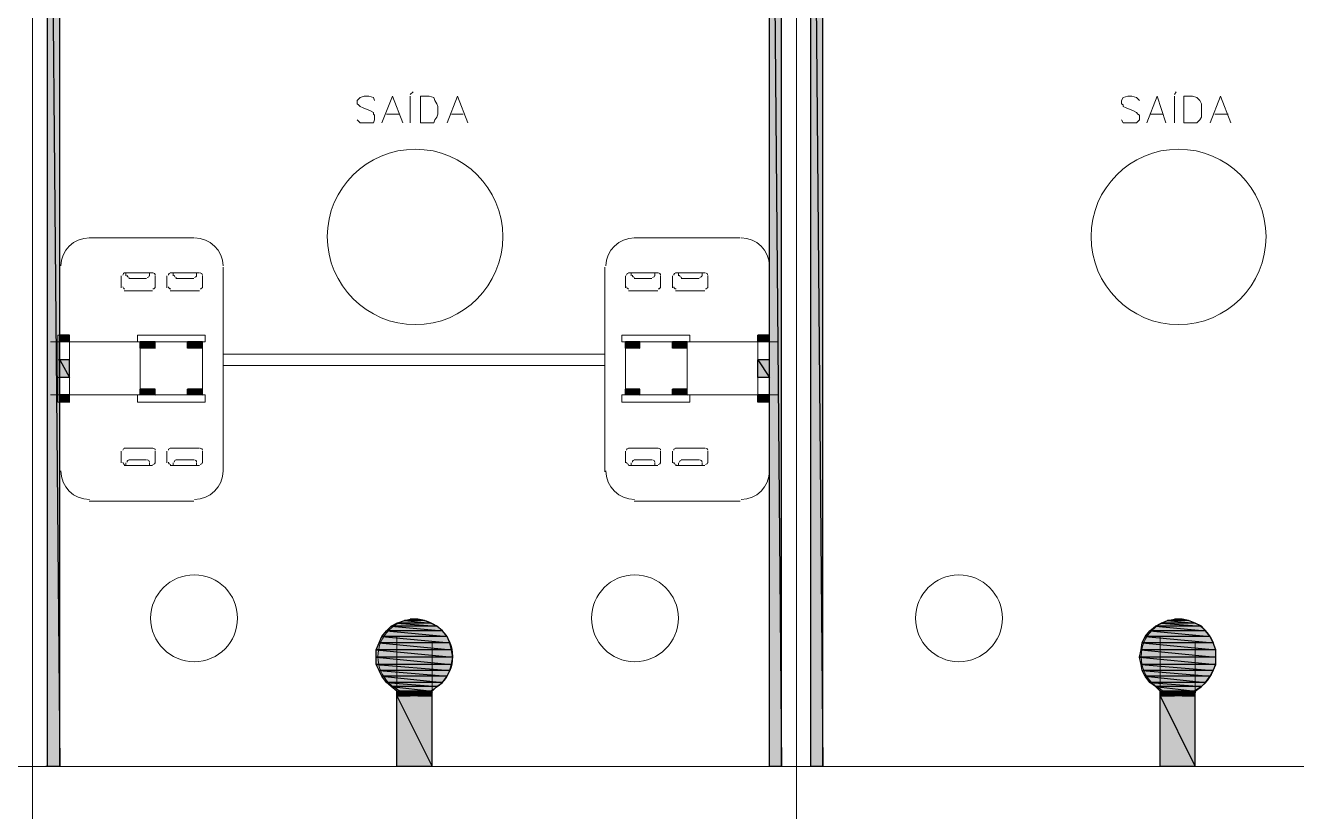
# Model space of a CAD drawing. Header units: millimetres. Extents: x 40 to 176, y -32 to 59.
# Drawn here: x 108.191 to 111.276, y 1.276 to 3.185 of the extents above; entities that cross this region are included whole.
import ezdxf

# ---------------------------------------------------------------- set-up
doc = ezdxf.new("R2010")
doc.units = ezdxf.units.MM
doc.layers.add('15 - Quadro de medição', color=6, linetype='Continuous')

msp = doc.modelspace()

# ---------------------------------------------------------------- hatches: boundary and pattern name
at = {"layer": '15 - Quadro de medição', "true_color": 0x000007}
h = msp.add_hatch(color=7, dxfattribs=at)
h.paths.add_polyline_path([(108.2739, 4.729), (108.2446, 4.729), (108.2739, 1.3852)])
h.paths.add_polyline_path([(108.2446, 4.729), (108.2739, 1.3852), (108.2446, 1.3852)])
h = msp.add_hatch(color=7, dxfattribs=at)
h.paths.add_polyline_path([(108.2739, 4.729), (108.2446, 4.729), (108.2739, 1.3852)])
h.paths.add_polyline_path([(108.2446, 4.729), (108.2739, 1.3852), (108.2446, 1.3852)])
h = msp.add_hatch(color=7, dxfattribs=at)
h.paths.add_polyline_path([(110.0254, 4.729), (109.9961, 4.729), (110.0254, 1.3852)])
h.paths.add_polyline_path([(109.9961, 4.729), (110.0254, 1.3852), (109.9961, 1.3852)])
h = msp.add_hatch(color=7, dxfattribs=at)
h.paths.add_polyline_path([(110.126, 4.729), (110.0967, 4.729), (110.126, 1.3852)])
h.paths.add_polyline_path([(110.0967, 4.729), (110.126, 1.3852), (110.0967, 1.3852)])
h = msp.add_hatch(color=7, dxfattribs=at)
h.paths.add_polyline_path([(108.2976, 2.4327), (108.2739, 2.4327), (108.2976, 2.416)])
h.paths.add_polyline_path([(108.2739, 2.4327), (108.2976, 2.416), (108.2739, 2.416)])
h = msp.add_hatch(color=7, dxfattribs=at)
h.paths.add_polyline_path([(108.5057, 2.416), (108.4694, 2.416), (108.5057, 2.4006)])
h.paths.add_polyline_path([(108.4694, 2.416), (108.5057, 2.4006), (108.4694, 2.4006)])
h = msp.add_hatch(color=7, dxfattribs=at)
h.paths.add_polyline_path([(108.6203, 2.416), (108.584, 2.416), (108.6203, 2.4006)])
h.paths.add_polyline_path([(108.584, 2.416), (108.6203, 2.4006), (108.584, 2.4006)])
h = msp.add_hatch(color=7, dxfattribs=at)
h.paths.add_polyline_path([(109.6818, 2.416), (109.6469, 2.416), (109.6818, 2.4006)])
h.paths.add_polyline_path([(109.6469, 2.416), (109.6818, 2.4006), (109.6469, 2.4006)])
h = msp.add_hatch(color=7, dxfattribs=at)
h.paths.add_polyline_path([(109.7964, 2.416), (109.7614, 2.416), (109.7964, 2.4006)])
h.paths.add_polyline_path([(109.7614, 2.416), (109.7964, 2.4006), (109.7614, 2.4006)])
h = msp.add_hatch(color=7, dxfattribs=at)
h.paths.add_polyline_path([(109.9961, 2.4327), (109.9682, 2.4327), (109.9961, 2.416)])
h.paths.add_polyline_path([(109.9682, 2.4327), (109.9961, 2.416), (109.9682, 2.416)])
h = msp.add_hatch(color=7, dxfattribs=at)
h.paths.add_polyline_path([(108.2976, 2.3727), (108.2739, 2.3727), (108.2976, 2.3294)])
h.paths.add_polyline_path([(108.2739, 2.3727), (108.2976, 2.3294), (108.2739, 2.3294)])
h = msp.add_hatch(color=7, dxfattribs=at)
h.paths.add_polyline_path([(109.9961, 2.3727), (109.9682, 2.3727), (109.9961, 2.3294)])
h.paths.add_polyline_path([(109.9682, 2.3727), (109.9961, 2.3294), (109.9682, 2.3294)])
h = msp.add_hatch(color=7, dxfattribs=at)
h.paths.add_polyline_path([(108.2976, 2.2875), (108.2739, 2.2875), (108.2976, 2.2693)])
h.paths.add_polyline_path([(108.2739, 2.2875), (108.2976, 2.2693), (108.2739, 2.2693)])
h = msp.add_hatch(color=7, dxfattribs=at)
h.paths.add_polyline_path([(108.5057, 2.3014), (108.4694, 2.3014), (108.5057, 2.2875)])
h.paths.add_polyline_path([(108.4694, 2.3014), (108.5057, 2.2875), (108.4694, 2.2875)])
h = msp.add_hatch(color=7, dxfattribs=at)
h.paths.add_polyline_path([(108.6203, 2.3014), (108.584, 2.3014), (108.6203, 2.2875)])
h.paths.add_polyline_path([(108.584, 2.3014), (108.6203, 2.2875), (108.584, 2.2875)])
h = msp.add_hatch(color=7, dxfattribs=at)
h.paths.add_polyline_path([(109.6818, 2.3014), (109.6469, 2.3014), (109.6818, 2.2875)])
h.paths.add_polyline_path([(109.6469, 2.3014), (109.6818, 2.2875), (109.6469, 2.2875)])
h = msp.add_hatch(color=7, dxfattribs=at)
h.paths.add_polyline_path([(109.7964, 2.3014), (109.7614, 2.3014), (109.7964, 2.2875)])
h.paths.add_polyline_path([(109.7614, 2.3014), (109.7964, 2.2875), (109.7614, 2.2875)])
h = msp.add_hatch(color=7, dxfattribs=at)
h.paths.add_polyline_path([(109.9961, 2.2875), (109.9682, 2.2875), (109.9961, 2.2693)])
h.paths.add_polyline_path([(109.9682, 2.2875), (109.9961, 2.2693), (109.9682, 2.2693)])
h = msp.add_hatch(color=7, dxfattribs=at)
h.paths.add_polyline_path([(109.1748, 1.733), (109.0924, 1.733), (109.1888, 1.726)])
h.paths.add_polyline_path([(109.0924, 1.733), (109.1888, 1.726), (109.0784, 1.726)])
h = msp.add_hatch(color=7, dxfattribs=at)
h.paths.add_polyline_path([(109.1594, 1.7399), (109.1105, 1.7399), (109.1748, 1.733)])
h.paths.add_polyline_path([(109.1105, 1.7399), (109.1748, 1.733), (109.0924, 1.733)])
h = msp.add_hatch(color=7, dxfattribs=at)
h.paths.add_polyline_path([(109.1427, 1.7427), (109.1245, 1.7427), (109.1594, 1.7399)])
h.paths.add_polyline_path([(109.1245, 1.7427), (109.1594, 1.7399), (109.1105, 1.7399)])
h = msp.add_hatch(color=7, dxfattribs=at)
h.paths.add_polyline_path([(111.0297, 1.733), (110.9473, 1.733), (111.0451, 1.726)])
h.paths.add_polyline_path([(110.9473, 1.733), (111.0451, 1.726), (110.9333, 1.726)])
h = msp.add_hatch(color=7, dxfattribs=at)
h.paths.add_polyline_path([(111.0129, 1.7399), (110.9626, 1.7399), (111.0297, 1.733)])
h.paths.add_polyline_path([(110.9626, 1.7399), (111.0297, 1.733), (110.9473, 1.733)])
h = msp.add_hatch(color=7, dxfattribs=at)
h.paths.add_polyline_path([(110.9976, 1.7427), (110.9794, 1.7427), (111.0129, 1.7399)])
h.paths.add_polyline_path([(110.9794, 1.7427), (111.0129, 1.7399), (110.9626, 1.7399)])
h = msp.add_hatch(color=7, dxfattribs=at)
h.paths.add_polyline_path([(109.2139, 1.7008), (109.0561, 1.7008), (109.2209, 1.6855)])
h.paths.add_polyline_path([(109.0561, 1.7008), (109.2209, 1.6855), (109.0491, 1.6855)])
h = msp.add_hatch(color=7, dxfattribs=at)
h.paths.add_polyline_path([(109.2027, 1.7148), (109.0672, 1.7148), (109.2139, 1.7008)])
h.paths.add_polyline_path([(109.0672, 1.7148), (109.2139, 1.7008), (109.0561, 1.7008)])
h = msp.add_hatch(color=7, dxfattribs=at)
h.paths.add_polyline_path([(109.1888, 1.726), (109.0784, 1.726), (109.2027, 1.7148)])
h.paths.add_polyline_path([(109.0784, 1.726), (109.2027, 1.7148), (109.0672, 1.7148)])
h = msp.add_hatch(color=7, dxfattribs=at)
h.paths.add_polyline_path([(111.066, 1.7008), (110.9082, 1.7008), (111.073, 1.6855)])
h.paths.add_polyline_path([(110.9082, 1.7008), (111.073, 1.6855), (110.9012, 1.6855)])
h = msp.add_hatch(color=7, dxfattribs=at)
h.paths.add_polyline_path([(111.0548, 1.7148), (110.9193, 1.7148), (111.066, 1.7008)])
h.paths.add_polyline_path([(110.9193, 1.7148), (111.066, 1.7008), (110.9082, 1.7008)])
h = msp.add_hatch(color=7, dxfattribs=at)
h.paths.add_polyline_path([(111.0451, 1.726), (110.9333, 1.726), (111.0548, 1.7148)])
h.paths.add_polyline_path([(110.9333, 1.726), (111.0548, 1.7148), (110.9193, 1.7148)])
h = msp.add_hatch(color=7, dxfattribs=at)
h.paths.add_polyline_path([(109.2209, 1.6855), (109.0491, 1.6855), (109.2251, 1.6687)])
h.paths.add_polyline_path([(109.0491, 1.6855), (109.2251, 1.6687), (109.0421, 1.6687)])
h = msp.add_hatch(color=7, dxfattribs=at)
h.paths.add_polyline_path([(109.2251, 1.6687), (109.0421, 1.6687), (109.2279, 1.6506)])
h.paths.add_polyline_path([(109.0421, 1.6687), (109.2279, 1.6506), (109.0421, 1.6506)])
h = msp.add_hatch(color=7, dxfattribs=at)
h.paths.add_polyline_path([(111.08, 1.6687), (110.8984, 1.6687), (111.08, 1.6506)])
h.paths.add_polyline_path([(110.8984, 1.6687), (111.08, 1.6506), (110.8942, 1.6506)])
h = msp.add_hatch(color=7, dxfattribs=at)
h.paths.add_polyline_path([(111.073, 1.6855), (110.9012, 1.6855), (111.08, 1.6687)])
h.paths.add_polyline_path([(110.9012, 1.6855), (111.08, 1.6687), (110.8984, 1.6687)])
h = msp.add_hatch(color=7, dxfattribs=at)
h.paths.add_polyline_path([(109.2279, 1.6506), (109.0421, 1.6506), (109.2251, 1.6324)])
h.paths.add_polyline_path([(109.0421, 1.6506), (109.2251, 1.6324), (109.0421, 1.6324)])
h = msp.add_hatch(color=7, dxfattribs=at)
h.paths.add_polyline_path([(111.08, 1.6506), (110.8942, 1.6506), (111.08, 1.6324)])
h.paths.add_polyline_path([(110.8942, 1.6506), (111.08, 1.6324), (110.8984, 1.6324)])
h = msp.add_hatch(color=7, dxfattribs=at)
h.paths.add_polyline_path([(109.2251, 1.6324), (109.0421, 1.6324), (109.2209, 1.6184)])
h.paths.add_polyline_path([(109.0421, 1.6324), (109.2209, 1.6184), (109.0491, 1.6184)])
h = msp.add_hatch(color=7, dxfattribs=at)
h.paths.add_polyline_path([(109.2209, 1.6184), (109.0491, 1.6184), (109.2139, 1.6045)])
h.paths.add_polyline_path([(109.0491, 1.6184), (109.2139, 1.6045), (109.0561, 1.6045)])
h = msp.add_hatch(color=7, dxfattribs=at)
h.paths.add_polyline_path([(109.2139, 1.6045), (109.0561, 1.6045), (109.2027, 1.5891)])
h.paths.add_polyline_path([(109.0561, 1.6045), (109.2027, 1.5891), (109.0672, 1.5891)])
h = msp.add_hatch(color=7, dxfattribs=at)
h.paths.add_polyline_path([(111.08, 1.6324), (110.8984, 1.6324), (111.073, 1.6184)])
h.paths.add_polyline_path([(110.8984, 1.6324), (111.073, 1.6184), (110.9012, 1.6184)])
h = msp.add_hatch(color=7, dxfattribs=at)
h.paths.add_polyline_path([(111.073, 1.6184), (110.9012, 1.6184), (111.066, 1.6045)])
h.paths.add_polyline_path([(110.9012, 1.6184), (111.066, 1.6045), (110.9082, 1.6045)])
h = msp.add_hatch(color=7, dxfattribs=at)
h.paths.add_polyline_path([(111.066, 1.6045), (110.9082, 1.6045), (111.0548, 1.5891)])
h.paths.add_polyline_path([(110.9082, 1.6045), (111.0548, 1.5891), (110.9193, 1.5891)])
h = msp.add_hatch(color=7, dxfattribs=at)
h.paths.add_polyline_path([(109.2027, 1.5891), (109.0672, 1.5891), (109.1888, 1.5793)])
h.paths.add_polyline_path([(109.0672, 1.5891), (109.1888, 1.5793), (109.0784, 1.5793)])
h = msp.add_hatch(color=7, dxfattribs=at)
h.paths.add_polyline_path([(109.1888, 1.5793), (109.0784, 1.5793), (109.1776, 1.5681)])
h.paths.add_polyline_path([(109.0784, 1.5793), (109.1776, 1.5681), (109.0924, 1.5681)])
h.paths.add_polyline_path([(109.1776, 1.5681), (109.0924, 1.5681)])
h.paths.add_polyline_path([(109.0924, 1.5681), (109.1776, 1.5681)])
h = msp.add_hatch(color=7, dxfattribs=at)
h.paths.add_polyline_path([(111.0548, 1.5891), (110.9193, 1.5891), (111.0451, 1.5793)])
h.paths.add_polyline_path([(110.9193, 1.5891), (111.0451, 1.5793), (110.9333, 1.5793)])
h = msp.add_hatch(color=7, dxfattribs=at)
h.paths.add_polyline_path([(111.0451, 1.5793), (110.9333, 1.5793), (111.0297, 1.5681)])
h.paths.add_polyline_path([(110.9333, 1.5793), (111.0297, 1.5681), (110.9445, 1.5681)])
h = msp.add_hatch(color=7, dxfattribs=at)
h.paths.add_polyline_path([(109.1776, 1.5681), (109.0924, 1.5681), (109.1678, 1.564)])
h.paths.add_polyline_path([(109.0924, 1.5681), (109.1678, 1.564), (109.1022, 1.564)])
h = msp.add_hatch(color=7, dxfattribs=at)
h.paths.add_polyline_path([(109.1022, 1.564), (109.0924, 1.5681)])
h.paths.add_polyline_path([(109.0924, 1.5681), (109.1022, 1.564), (109.0924, 1.564)])
h = msp.add_hatch(color=7, dxfattribs=at)
h.paths.add_polyline_path([(109.1022, 1.564), (109.0924, 1.564), (109.1105, 1.5612)])
h.paths.add_polyline_path([(109.0924, 1.564), (109.1105, 1.5612), (109.0924, 1.5612)])
h = msp.add_hatch(color=7, dxfattribs=at)
h.paths.add_polyline_path([(109.0924, 1.5612), (109.1105, 1.5612), (109.1091, 1.5612)])
h.paths.add_polyline_path([(109.1105, 1.5612), (109.1091, 1.5612), (109.0924, 1.5612)])
h = msp.add_hatch(color=7, dxfattribs=at)
h.paths.add_polyline_path([(109.0924, 1.5612), (109.1105, 1.5612), (109.1091, 1.5612)])
h.paths.add_polyline_path([(109.1105, 1.5612), (109.1091, 1.5612), (109.0924, 1.5612)])
h = msp.add_hatch(color=7, dxfattribs=at)
h.paths.add_polyline_path([(109.1203, 1.5612), (109.0924, 1.5612)])
h.paths.add_polyline_path([(109.1203, 1.5612), (109.0924, 1.5612), (109.1105, 1.5612)])
h = msp.add_hatch(color=7, dxfattribs=at)
h.paths.add_polyline_path([(109.1203, 1.5612), (109.0924, 1.5612), (109.1245, 1.557)])
h.paths.add_polyline_path([(109.0924, 1.5612), (109.1245, 1.557), (109.0924, 1.557)])
h = msp.add_hatch(color=7, dxfattribs=at)
h.paths.add_polyline_path([(109.1776, 1.557), (109.0924, 1.557), (109.1776, 1.3852)])
h.paths.add_polyline_path([(109.0924, 1.557), (109.1776, 1.3852), (109.0924, 1.3852)])
h = msp.add_hatch(color=7, dxfattribs=at)
h.paths.add_polyline_path([(109.1678, 1.564), (109.1022, 1.564), (109.1594, 1.5612)])
h.paths.add_polyline_path([(109.1022, 1.564), (109.1594, 1.5612), (109.1105, 1.5612)])
h = msp.add_hatch(color=7, dxfattribs=at)
h.paths.add_polyline_path([(109.1497, 1.5612), (109.1203, 1.5612), (109.1427, 1.557)])
h.paths.add_polyline_path([(109.1203, 1.5612), (109.1427, 1.557), (109.1245, 1.557)])
h = msp.add_hatch(color=7, dxfattribs=at)
h.paths.add_polyline_path([(109.1776, 1.5612), (109.1497, 1.5612), (109.1776, 1.557)])
h.paths.add_polyline_path([(109.1497, 1.5612), (109.1776, 1.557), (109.1427, 1.557)])
h = msp.add_hatch(color=7, dxfattribs=at)
h.paths.add_polyline_path([(109.1776, 1.564), (109.1678, 1.564), (109.1776, 1.5612)])
h.paths.add_polyline_path([(109.1678, 1.564), (109.1776, 1.5612), (109.1594, 1.5612)])
h = msp.add_hatch(color=7, dxfattribs=at)
h.paths.add_polyline_path([(109.1776, 1.5681), (109.1748, 1.5681), (109.1776, 1.564)])
h.paths.add_polyline_path([(109.1748, 1.5681), (109.1776, 1.564), (109.1678, 1.564)])
h = msp.add_hatch(color=7, dxfattribs=at)
h.paths.add_polyline_path([(110.9473, 1.5681), (110.9445, 1.5681), (110.9557, 1.564)])
h.paths.add_polyline_path([(110.9445, 1.5681), (110.9557, 1.564), (110.9445, 1.564)])
h = msp.add_hatch(color=7, dxfattribs=at)
h.paths.add_polyline_path([(110.9557, 1.564), (110.9445, 1.564), (110.9626, 1.5612)])
h.paths.add_polyline_path([(110.9445, 1.564), (110.9626, 1.5612), (110.9445, 1.5612)])
h = msp.add_hatch(color=7, dxfattribs=at)
h.paths.add_polyline_path([(110.9766, 1.5612), (110.9445, 1.5612)])
h.paths.add_polyline_path([(110.9766, 1.5612), (110.9445, 1.5612), (110.9626, 1.5612)])
h = msp.add_hatch(color=7, dxfattribs=at)
h.paths.add_polyline_path([(110.9766, 1.5612), (110.9445, 1.5612), (110.9794, 1.557)])
h.paths.add_polyline_path([(110.9445, 1.5612), (110.9794, 1.557), (110.9445, 1.557)])
h = msp.add_hatch(color=7, dxfattribs=at)
h.paths.add_polyline_path([(111.0297, 1.557), (110.9445, 1.557), (111.0297, 1.3852)])
h.paths.add_polyline_path([(110.9445, 1.557), (111.0297, 1.3852), (110.9445, 1.3852)])
h = msp.add_hatch(color=7, dxfattribs=at)
h.paths.add_polyline_path([(111.0297, 1.5681), (110.9473, 1.5681), (111.0199, 1.564)])
h.paths.add_polyline_path([(110.9473, 1.5681), (111.0199, 1.564), (110.9557, 1.564)])
h = msp.add_hatch(color=7, dxfattribs=at)
h.paths.add_polyline_path([(111.0199, 1.564), (110.9557, 1.564), (111.0157, 1.5612)])
h.paths.add_polyline_path([(110.9557, 1.564), (111.0157, 1.5612), (110.9626, 1.5612)])
h = msp.add_hatch(color=7, dxfattribs=at)
h.paths.add_polyline_path([(111.0129, 1.5612), (111.0115, 1.5612), (110.9626, 1.5612)])
h.paths.add_polyline_path([(111.0129, 1.5612), (110.9626, 1.5612), (111.0157, 1.5612)])
h = msp.add_hatch(color=7, dxfattribs=at)
h.paths.add_polyline_path([(111.0018, 1.5612), (110.9766, 1.5612), (110.9976, 1.557)])
h.paths.add_polyline_path([(110.9766, 1.5612), (110.9976, 1.557), (110.9794, 1.557)])
h = msp.add_hatch(color=7, dxfattribs=at)
h.paths.add_polyline_path([(111.0297, 1.5612), (111.0018, 1.5612), (111.0297, 1.557)])
h.paths.add_polyline_path([(111.0018, 1.5612), (111.0297, 1.557), (110.9976, 1.557)])
h = msp.add_hatch(color=7, dxfattribs=at)
h.paths.add_polyline_path([(111.0297, 1.564), (111.0199, 1.564), (111.0297, 1.5612)])
h.paths.add_polyline_path([(111.0199, 1.564), (111.0297, 1.5612), (111.0157, 1.5612)])
h = msp.add_hatch(color=7, dxfattribs=at)
h.paths.add_polyline_path([(111.0297, 1.564), (111.0297, 1.5681)])
h.paths.add_polyline_path([(111.0297, 1.5681), (111.0297, 1.564), (111.0199, 1.564)])

# ---------------------------------------------------------------- linework, layer by layer
at = {"layer": '15 - Quadro de medição', "color": 7, "linetype": 'Continuous', "lineweight": 20, "true_color": 0x000007}
for points in [[(106.3533, 5.0936), (108.2082, 5.0936), (108.2082, 1.3852), (106.3533, 1.3852)], [(108.2082, 5.0936), (110.0617, 5.0936), (110.0617, 1.3852), (108.2082, 1.3852)], [(110.0617, 5.0936), (111.9138, 5.0936), (111.9138, 1.3852), (110.0617, 1.3852)], [(109.1497, 2.9481), (109.1497, 3.0124), (109.1706, 3.0124), (109.1818, 3.0096), (109.1846, 3.0026), (109.1888, 2.9942), (109.1916, 2.9873), (109.1916, 2.9691), (109.1888, 2.9621), (109.1846, 2.9551), (109.1818, 2.9481), (109.1706, 2.9481)], [(111.0018, 2.9481), (111.0018, 3.0124), (111.0227, 3.0124), (111.0339, 3.0096), (111.0409, 3.0026), (111.0451, 2.9942), (111.0451, 2.9873), (111.0451, 2.9691), (111.0451, 2.9621), (111.0409, 2.9551), (111.0339, 2.9481), (111.0227, 2.9481)], [(108.2976, 2.4327), (108.2697, 2.4327), (108.2697, 2.2693), (108.2976, 2.2693)], [(108.4694, 2.4006), (108.5057, 2.4006), (108.5057, 2.416), (108.4694, 2.416)], [(108.6203, 2.4006), (108.584, 2.4006), (108.584, 2.416), (108.6203, 2.416)], [(109.6469, 2.4006), (109.6818, 2.4006), (109.6818, 2.416), (109.6469, 2.416)], [(109.7964, 2.4006), (109.7614, 2.4006), (109.7614, 2.416), (109.7964, 2.416)], [(109.9682, 2.4327), (109.9961, 2.4327), (109.9961, 2.2693), (109.9682, 2.2693)], [(108.4694, 2.3014), (108.5057, 2.3014), (108.5057, 2.2875), (108.4694, 2.2875)], [(108.6203, 2.3014), (108.584, 2.3014), (108.584, 2.2875), (108.6203, 2.2875)], [(109.6469, 2.3014), (109.6818, 2.3014), (109.6818, 2.2875), (109.6469, 2.2875)], [(109.7964, 2.3014), (109.7614, 2.3014), (109.7614, 2.2875), (109.7964, 2.2875)], [(106.3533, 1.3852), (108.2082, 1.3852), (108.2082, -2.319), (106.3533, -2.319)], [(108.2082, 1.3852), (110.0617, 1.3852), (110.0617, -2.319), (108.2082, -2.319)], [(110.0617, 1.3852), (111.9138, 1.3852), (111.9138, -2.319), (110.0617, -2.319)]]:
    msp.add_lwpolyline(points, close=True, dxfattribs=at)
for points in [[(108.2809, 4.9511), (109.9961, 4.9511), (109.9961, 1.3852), (108.2739, 1.3852), (108.2725, 1.3866), (108.2082, 1.3852)], [(108.2739, 1.3852), (108.2739, 4.9441), (108.2739, 4.9441)], [(108.2082, 4.8645), (108.2082, 1.3852), (106.3533, 1.3852), (106.3533, 4.8645)], [(110.0617, 4.8645), (110.0617, 1.3852), (108.2082, 1.3852), (108.2082, 4.8645)], [(108.2446, 4.729), (108.2446, 1.3852), (108.2739, 1.3852), (108.2306, 1.3852)], [(108.2739, 1.3852), (108.2446, 1.3852), (108.2446, 4.729)], [(109.9961, 1.3852), (110.0254, 1.3852), (110.0254, 4.729)], [(110.126, 1.3852), (110.0967, 1.3852), (110.0967, 4.729)], [(109.1245, 3.0166), (109.1315, 3.0236), (109.1315, 3.0236)], [(110.9794, 3.0166), (110.9836, 3.0236), (110.9836, 3.0236)], [(109.0379, 3.0026), (109.0351, 3.0096), (109.0239, 3.0124), (109.0128, 3.0124), (109.003, 3.0096), (108.996, 3.0026), (108.996, 2.9942), (108.9988, 2.9914), (109.003, 2.9873), (109.01, 2.9845), (109.0281, 2.9775), (109.0351, 2.9733), (109.0351, 2.9691), (109.0379, 2.9663), (109.0379, 2.9551), (109.0351, 2.9481), (109.0239, 2.9481), (109.0128, 2.9481), (109.003, 2.9481), (108.996, 2.9551)], [(109.0561, 2.9481), (109.0812, 3.0124), (109.1064, 2.9481)], [(109.1245, 2.9481), (109.1245, 3.0124), (109.1245, 3.0124)], [(109.2139, 2.9481), (109.239, 3.0124), (109.2642, 2.9481)], [(110.8942, 3.0026), (110.8872, 3.0096), (110.876, 3.0124), (110.8663, 3.0124), (110.8551, 3.0096), (110.8509, 3.0026), (110.8509, 2.9942), (110.8551, 2.9914), (110.8551, 2.9873), (110.8621, 2.9845), (110.8802, 2.9775), (110.8872, 2.9733), (110.89, 2.9691), (110.8942, 2.9663), (110.8942, 2.9551), (110.8872, 2.9481), (110.876, 2.9481), (110.8663, 2.9481), (110.8551, 2.9481), (110.8509, 2.9551)], [(110.9124, 2.9481), (110.9375, 3.0124), (110.9585, 2.9481)], [(110.9794, 2.9481), (110.9794, 3.0124), (110.9794, 3.0124)], [(111.066, 2.9481), (111.0911, 3.0124), (111.1163, 2.9481)], [(109.0672, 2.9691), (109.0994, 2.9691), (109.0994, 2.9691)], [(109.2251, 2.9691), (109.253, 2.9691), (109.253, 2.9691)], [(110.9193, 2.9691), (110.9515, 2.9691), (110.9515, 2.9691)], [(111.0772, 2.9691), (111.1093, 2.9691), (111.1093, 2.9691)], [(108.3451, 2.6688), (108.5993, 2.6688), (108.5993, 2.6688)], [(109.9249, 2.6688), (109.6679, 2.6688), (109.6679, 2.6688)], [(108.2739, 2.1003), (108.2739, 2.5976), (108.2739, 2.5976)], [(108.6706, 2.5976), (108.6706, 2.3866), (108.6706, 2.1003)], [(109.5966, 2.5976), (109.5966, 2.3866), (109.5966, 2.1003)], [(109.9961, 2.1003), (109.9961, 2.5976), (109.9961, 2.5976)], [(108.4233, 2.5473), (108.4233, 2.5766), (108.4233, 2.5766)], [(108.4303, 2.5836), (108.4988, 2.5836), (108.4988, 2.5836)], [(108.4918, 2.5766), (108.4918, 2.5836), (108.4345, 2.5836), (108.4345, 2.5766)], [(108.4415, 2.5696), (108.4848, 2.5696), (108.4848, 2.5696)], [(108.5057, 2.5766), (108.5057, 2.5473), (108.5057, 2.5473)], [(108.5337, 2.5766), (108.5337, 2.5473), (108.5337, 2.5473)], [(108.6133, 2.5836), (108.5421, 2.5836), (108.5421, 2.5836)], [(108.549, 2.5766), (108.549, 2.5836), (108.6063, 2.5836), (108.6063, 2.5766)], [(108.5993, 2.5696), (108.556, 2.5696), (108.556, 2.5696)], [(108.6203, 2.5473), (108.6203, 2.5766), (108.6203, 2.5766)], [(109.6469, 2.5473), (109.6469, 2.5766), (109.6469, 2.5766)], [(109.6539, 2.5836), (109.7251, 2.5836), (109.7251, 2.5836)], [(109.7181, 2.5766), (109.7181, 2.5836), (109.6609, 2.5836), (109.6609, 2.5766)], [(109.6679, 2.5696), (109.7112, 2.5696), (109.7112, 2.5696)], [(109.7321, 2.5766), (109.7321, 2.5473), (109.7321, 2.5473)], [(109.7614, 2.5766), (109.7614, 2.5473), (109.7614, 2.5473)], [(109.8397, 2.5836), (109.7684, 2.5836), (109.7684, 2.5836)], [(109.7754, 2.5766), (109.7754, 2.5836), (109.8327, 2.5836), (109.8327, 2.5766)], [(109.8257, 2.5696), (109.7824, 2.5696), (109.7824, 2.5696)], [(109.8466, 2.5473), (109.8466, 2.5766), (109.8466, 2.5766)], [(108.4988, 2.5403), (108.4303, 2.5403), (108.4303, 2.5403)], [(108.5421, 2.5403), (108.6133, 2.5403), (108.6133, 2.5403)], [(109.7251, 2.5403), (109.6539, 2.5403), (109.6539, 2.5403)], [(109.7684, 2.5403), (109.8397, 2.5403), (109.8397, 2.5403)], [(108.2515, 2.416), (108.6203, 2.416), (108.6203, 2.2875)], [(108.6203, 2.416), (108.6273, 2.416), (108.6273, 2.4327), (108.4624, 2.4327), (108.4624, 2.416)], [(108.4694, 2.416), (108.4694, 2.2875), (108.4694, 2.2875)], [(109.6469, 2.416), (109.6385, 2.416), (109.6385, 2.4327), (109.8033, 2.4327), (109.8033, 2.416)], [(110.0184, 2.416), (109.6469, 2.416), (109.6469, 2.2875)], [(109.7964, 2.416), (109.7964, 2.2875), (109.7964, 2.2875)], [(108.6706, 2.3866), (109.5966, 2.3866), (109.5966, 2.3866)], [(108.2976, 2.3727), (108.2697, 2.3727), (108.2697, 2.3727)], [(108.6706, 2.3587), (109.5966, 2.3587), (109.5966, 2.3587)], [(109.9682, 2.3727), (109.9961, 2.3727), (109.9961, 2.3727)], [(108.2976, 2.3294), (108.2697, 2.3294), (108.2697, 2.3294)], [(109.9682, 2.3294), (109.9961, 2.3294), (109.9961, 2.3294)], [(108.2515, 2.2875), (108.6203, 2.2875), (108.6203, 2.2875)], [(108.6203, 2.2875), (108.6273, 2.2875), (108.6273, 2.2693), (108.4624, 2.2693), (108.4624, 2.2875)], [(109.6469, 2.2875), (109.6385, 2.2875), (109.6385, 2.2693), (109.8033, 2.2693), (109.8033, 2.2875)], [(110.0184, 2.2875), (109.6469, 2.2875), (109.6469, 2.2875)], [(108.4233, 2.1506), (108.4233, 2.1227), (108.4233, 2.1227)], [(108.4988, 2.1576), (108.4303, 2.1576), (108.4303, 2.1576)], [(108.4415, 2.1296), (108.4848, 2.1296), (108.4848, 2.1296)], [(108.5057, 2.1227), (108.5057, 2.1506), (108.5057, 2.1506)], [(108.5337, 2.1227), (108.5337, 2.1506), (108.5337, 2.1506)], [(108.5421, 2.1576), (108.6133, 2.1576), (108.6133, 2.1576)], [(108.5993, 2.1296), (108.556, 2.1296), (108.556, 2.1296)], [(108.6203, 2.1506), (108.6203, 2.1227), (108.6203, 2.1227)], [(109.6469, 2.1506), (109.6469, 2.1227), (109.6469, 2.1227)], [(109.7251, 2.1576), (109.6539, 2.1576), (109.6539, 2.1576)], [(109.6679, 2.1296), (109.7112, 2.1296), (109.7112, 2.1296)], [(109.7321, 2.1227), (109.7321, 2.1506), (109.7321, 2.1506)], [(109.7614, 2.1227), (109.7614, 2.1506), (109.7614, 2.1506)], [(109.7684, 2.1576), (109.8397, 2.1576), (109.8397, 2.1576)], [(109.8257, 2.1296), (109.7824, 2.1296), (109.7824, 2.1296)], [(109.8466, 2.1506), (109.8466, 2.1227), (109.8466, 2.1227)], [(108.4303, 2.1157), (108.4988, 2.1157), (108.4988, 2.1157)], [(108.4918, 2.1227), (108.4918, 2.1157), (108.4345, 2.1157), (108.4345, 2.1227)], [(108.6133, 2.1157), (108.5421, 2.1157), (108.5421, 2.1157)], [(108.549, 2.1227), (108.549, 2.1157), (108.6063, 2.1157), (108.6063, 2.1227)], [(109.6539, 2.1157), (109.7251, 2.1157), (109.7251, 2.1157)], [(109.7181, 2.1227), (109.7181, 2.1157), (109.6609, 2.1157), (109.6609, 2.1227)], [(109.8397, 2.1157), (109.7684, 2.1157), (109.7684, 2.1157)], [(109.7754, 2.1227), (109.7754, 2.1157), (109.8327, 2.1157), (109.8327, 2.1227)], [(108.5993, 2.0291), (108.3451, 2.0291), (108.3451, 2.0291)], [(109.6679, 2.0291), (109.9249, 2.0291), (109.9249, 2.0291)], [(109.0924, 1.3852), (109.0924, 1.7008), (109.0924, 1.7008)], [(110.9445, 1.3852), (110.9445, 1.7008), (110.9445, 1.7008)], [(109.1776, 1.3852), (109.1776, 1.6855), (109.1776, 1.6855)], [(111.0297, 1.3852), (111.0297, 1.6855), (111.0297, 1.6855)], [(108.2082, 1.3852), (108.2739, 1.3852), (108.2725, 1.3866), (108.2306, 1.3852)], [(110.0617, 1.3852), (110.126, 1.3852), (110.1246, 1.3866), (110.0827, 1.3852)]]:
    msp.add_lwpolyline(points, dxfattribs=at)
at = {"layer": '15 - Quadro de medição', "color": 7, "linetype": 'Continuous', "lineweight": -2, "true_color": 0x000007}
for points in [[(108.2739, 4.729), (108.2446, 4.729), (108.2739, 1.3852)], [(108.2446, 4.729), (108.2739, 1.3852), (108.2446, 1.3852)], [(108.2739, 4.729), (108.2446, 4.729), (108.2739, 1.3852)], [(108.2446, 4.729), (108.2739, 1.3852), (108.2446, 1.3852)], [(110.0254, 4.729), (109.9961, 4.729), (110.0254, 1.3852)], [(109.9961, 4.729), (110.0254, 1.3852), (109.9961, 1.3852)], [(110.126, 4.729), (110.0967, 4.729), (110.126, 1.3852)], [(110.0967, 4.729), (110.126, 1.3852), (110.0967, 1.3852)], [(108.2976, 2.4327), (108.2739, 2.4327), (108.2976, 2.416)], [(108.2739, 2.4327), (108.2976, 2.416), (108.2739, 2.416)], [(108.5057, 2.416), (108.4694, 2.416), (108.5057, 2.4006)], [(108.4694, 2.416), (108.5057, 2.4006), (108.4694, 2.4006)], [(108.6203, 2.416), (108.584, 2.416), (108.6203, 2.4006)], [(108.584, 2.416), (108.6203, 2.4006), (108.584, 2.4006)], [(109.6818, 2.416), (109.6469, 2.416), (109.6818, 2.4006)], [(109.6469, 2.416), (109.6818, 2.4006), (109.6469, 2.4006)], [(109.7964, 2.416), (109.7614, 2.416), (109.7964, 2.4006)], [(109.7614, 2.416), (109.7964, 2.4006), (109.7614, 2.4006)], [(109.9961, 2.4327), (109.9682, 2.4327), (109.9961, 2.416)], [(109.9682, 2.4327), (109.9961, 2.416), (109.9682, 2.416)], [(108.2976, 2.3727), (108.2739, 2.3727), (108.2976, 2.3294)], [(108.2739, 2.3727), (108.2976, 2.3294), (108.2739, 2.3294)], [(109.9961, 2.3727), (109.9682, 2.3727), (109.9961, 2.3294)], [(109.9682, 2.3727), (109.9961, 2.3294), (109.9682, 2.3294)], [(108.2976, 2.2875), (108.2739, 2.2875), (108.2976, 2.2693)], [(108.2739, 2.2875), (108.2976, 2.2693), (108.2739, 2.2693)], [(108.5057, 2.3014), (108.4694, 2.3014), (108.5057, 2.2875)], [(108.4694, 2.3014), (108.5057, 2.2875), (108.4694, 2.2875)], [(108.6203, 2.3014), (108.584, 2.3014), (108.6203, 2.2875)], [(108.584, 2.3014), (108.6203, 2.2875), (108.584, 2.2875)], [(109.6818, 2.3014), (109.6469, 2.3014), (109.6818, 2.2875)], [(109.6469, 2.3014), (109.6818, 2.2875), (109.6469, 2.2875)], [(109.7964, 2.3014), (109.7614, 2.3014), (109.7964, 2.2875)], [(109.7614, 2.3014), (109.7964, 2.2875), (109.7614, 2.2875)], [(109.9961, 2.2875), (109.9682, 2.2875), (109.9961, 2.2693)], [(109.9682, 2.2875), (109.9961, 2.2693), (109.9682, 2.2693)], [(109.0924, 1.733), (109.1888, 1.726), (109.0784, 1.726)], [(109.1105, 1.7399), (109.1748, 1.733), (109.0924, 1.733)], [(109.1748, 1.733), (109.0924, 1.733), (109.1888, 1.726)], [(109.1245, 1.7427), (109.1594, 1.7399), (109.1105, 1.7399)], [(109.1594, 1.7399), (109.1105, 1.7399), (109.1748, 1.733)], [(109.1427, 1.7427), (109.1245, 1.7427), (109.1594, 1.7399)], [(110.9473, 1.733), (111.0451, 1.726), (110.9333, 1.726)], [(110.9626, 1.7399), (111.0297, 1.733), (110.9473, 1.733)], [(111.0297, 1.733), (110.9473, 1.733), (111.0451, 1.726)], [(110.9794, 1.7427), (111.0129, 1.7399), (110.9626, 1.7399)], [(111.0129, 1.7399), (110.9626, 1.7399), (111.0297, 1.733)], [(110.9976, 1.7427), (110.9794, 1.7427), (111.0129, 1.7399)], [(109.0561, 1.7008), (109.2209, 1.6855), (109.0491, 1.6855)], [(109.0672, 1.7148), (109.2139, 1.7008), (109.0561, 1.7008)], [(109.2139, 1.7008), (109.0561, 1.7008), (109.2209, 1.6855)], [(109.0784, 1.726), (109.2027, 1.7148), (109.0672, 1.7148)], [(109.2027, 1.7148), (109.0672, 1.7148), (109.2139, 1.7008)], [(109.1888, 1.726), (109.0784, 1.726), (109.2027, 1.7148)], [(110.9082, 1.7008), (111.073, 1.6855), (110.9012, 1.6855)], [(110.9193, 1.7148), (111.066, 1.7008), (110.9082, 1.7008)], [(111.066, 1.7008), (110.9082, 1.7008), (111.073, 1.6855)], [(110.9333, 1.726), (111.0548, 1.7148), (110.9193, 1.7148)], [(111.0548, 1.7148), (110.9193, 1.7148), (111.066, 1.7008)], [(111.0451, 1.726), (110.9333, 1.726), (111.0548, 1.7148)], [(109.0491, 1.6855), (109.2251, 1.6687), (109.0421, 1.6687)], [(109.2251, 1.6687), (109.0421, 1.6687), (109.2279, 1.6506)], [(109.0421, 1.6687), (109.2279, 1.6506), (109.0421, 1.6506)], [(109.2209, 1.6855), (109.0491, 1.6855), (109.2251, 1.6687)], [(110.8984, 1.6687), (111.08, 1.6506), (110.8942, 1.6506)], [(110.9012, 1.6855), (111.08, 1.6687), (110.8984, 1.6687)], [(111.08, 1.6687), (110.8984, 1.6687), (111.08, 1.6506)], [(111.073, 1.6855), (110.9012, 1.6855), (111.08, 1.6687)], [(109.2279, 1.6506), (109.0421, 1.6506), (109.2251, 1.6324)], [(109.0421, 1.6506), (109.2251, 1.6324), (109.0421, 1.6324)], [(111.08, 1.6506), (110.8942, 1.6506), (111.08, 1.6324)], [(110.8942, 1.6506), (111.08, 1.6324), (110.8984, 1.6324)], [(109.2251, 1.6324), (109.0421, 1.6324), (109.2209, 1.6184)], [(109.0421, 1.6324), (109.2209, 1.6184), (109.0491, 1.6184)], [(109.2209, 1.6184), (109.0491, 1.6184), (109.2139, 1.6045)], [(109.0491, 1.6184), (109.2139, 1.6045), (109.0561, 1.6045)], [(109.2139, 1.6045), (109.0561, 1.6045), (109.2027, 1.5891)], [(109.0561, 1.6045), (109.2027, 1.5891), (109.0672, 1.5891)], [(111.08, 1.6324), (110.8984, 1.6324), (111.073, 1.6184)], [(110.8984, 1.6324), (111.073, 1.6184), (110.9012, 1.6184)], [(111.073, 1.6184), (110.9012, 1.6184), (111.066, 1.6045)], [(110.9012, 1.6184), (111.066, 1.6045), (110.9082, 1.6045)], [(111.066, 1.6045), (110.9082, 1.6045), (111.0548, 1.5891)], [(110.9082, 1.6045), (111.0548, 1.5891), (110.9193, 1.5891)], [(109.2027, 1.5891), (109.0672, 1.5891), (109.1888, 1.5793)], [(109.0672, 1.5891), (109.1888, 1.5793), (109.0784, 1.5793)], [(109.1888, 1.5793), (109.0784, 1.5793), (109.1776, 1.5681)], [(109.0784, 1.5793), (109.1776, 1.5681), (109.0924, 1.5681)], [(111.0548, 1.5891), (110.9193, 1.5891), (111.0451, 1.5793)], [(110.9193, 1.5891), (111.0451, 1.5793), (110.9333, 1.5793)], [(111.0451, 1.5793), (110.9333, 1.5793), (111.0297, 1.5681)], [(110.9333, 1.5793), (111.0297, 1.5681), (110.9445, 1.5681)], [(109.0924, 1.5681), (109.0924, 1.5681)], [(109.1776, 1.5681), (109.0924, 1.5681)], [(109.0924, 1.5681), (109.1776, 1.5681), (109.1776, 1.5681)], [(109.0924, 1.5681), (109.0924, 1.5681)], [(109.0924, 1.5681), (109.0924, 1.5681)], [(109.1776, 1.5681), (109.0924, 1.5681), (109.1678, 1.564)], [(109.0924, 1.5681), (109.1678, 1.564), (109.1022, 1.564)], [(109.1022, 1.564), (109.0924, 1.5681)], [(109.0924, 1.5681), (109.1022, 1.564), (109.0924, 1.564)], [(109.1022, 1.564), (109.0924, 1.564), (109.1105, 1.5612)], [(109.0924, 1.564), (109.1105, 1.5612), (109.0924, 1.5612)], [(109.0924, 1.5612), (109.1105, 1.5612), (109.1091, 1.5612)], [(109.1105, 1.5612), (109.1091, 1.5612), (109.0924, 1.5612)], [(109.0924, 1.5612), (109.1105, 1.5612), (109.1091, 1.5612)], [(109.1105, 1.5612), (109.1091, 1.5612), (109.0924, 1.5612)], [(109.1203, 1.5612), (109.1203, 1.5612), (109.0924, 1.5612)], [(109.1203, 1.5612), (109.0924, 1.5612), (109.1105, 1.5612)], [(109.1203, 1.5612), (109.0924, 1.5612), (109.1245, 1.557)], [(109.0924, 1.5612), (109.1245, 1.557), (109.0924, 1.557)], [(109.0924, 1.557), (109.1245, 1.557), (109.1245, 1.557)], [(109.1245, 1.557), (109.1245, 1.557), (109.0924, 1.557)], [(109.1776, 1.557), (109.0924, 1.557), (109.1776, 1.3852)], [(109.0924, 1.557), (109.1776, 1.3852), (109.0924, 1.3852)], [(109.1678, 1.564), (109.1022, 1.564), (109.1594, 1.5612)], [(109.1022, 1.564), (109.1594, 1.5612), (109.1105, 1.5612)], [(109.1105, 1.5612), (109.1594, 1.5612), (109.1594, 1.5612)], [(109.1594, 1.5612), (109.1594, 1.5612), (109.1105, 1.5612)], [(109.1594, 1.5612), (109.1105, 1.5612), (109.1497, 1.5612)], [(109.1105, 1.5612), (109.1497, 1.5612), (109.1203, 1.5612)], [(109.1497, 1.5612), (109.1203, 1.5612), (109.1427, 1.557)], [(109.1203, 1.5612), (109.1427, 1.557), (109.1245, 1.557)], [(109.1497, 1.5612), (109.1776, 1.557), (109.1427, 1.557)], [(109.1427, 1.557), (109.1776, 1.557), (109.1776, 1.557)], [(109.1776, 1.557), (109.1776, 1.557), (109.1427, 1.557)], [(109.1594, 1.5612), (109.1776, 1.5612), (109.1497, 1.5612)], [(109.1776, 1.5612), (109.1497, 1.5612), (109.1776, 1.557)], [(109.1678, 1.564), (109.1776, 1.5612), (109.1594, 1.5612)], [(109.1594, 1.5612), (109.1776, 1.5612), (109.1776, 1.5612)], [(109.1776, 1.5612), (109.1776, 1.5612), (109.1594, 1.5612)], [(109.1594, 1.5612), (109.1776, 1.5612), (109.1776, 1.5612)], [(109.1776, 1.5612), (109.1776, 1.5612), (109.1594, 1.5612)], [(109.1776, 1.5612), (109.1594, 1.5612)], [(109.1748, 1.5681), (109.1776, 1.564), (109.1678, 1.564)], [(109.1776, 1.564), (109.1678, 1.564), (109.1776, 1.5612)], [(109.1776, 1.5681), (109.1748, 1.5681), (109.1748, 1.5681)], [(109.1776, 1.5681), (109.1748, 1.5681), (109.1776, 1.564)], [(109.1776, 1.5681), (109.1776, 1.5681)], [(109.1776, 1.5681), (109.1776, 1.5681)], [(110.9445, 1.5681), (110.9445, 1.5681)], [(111.0297, 1.5681), (110.9445, 1.5681)], [(110.9445, 1.5681), (111.0297, 1.5681), (110.9473, 1.5681)], [(110.9445, 1.5681), (110.9473, 1.5681), (110.9473, 1.5681)], [(110.9473, 1.5681), (110.9473, 1.5681), (110.9445, 1.5681)], [(110.9473, 1.5681), (110.9445, 1.5681), (110.9557, 1.564)], [(110.9445, 1.5681), (110.9557, 1.564), (110.9445, 1.564)], [(110.9557, 1.564), (110.9445, 1.564), (110.9626, 1.5612)], [(110.9445, 1.564), (110.9626, 1.5612), (110.9445, 1.5612)], [(110.9445, 1.5612), (110.9626, 1.5612), (110.9626, 1.5612)], [(110.9626, 1.5612), (110.9626, 1.5612), (110.9445, 1.5612)], [(110.9445, 1.5612), (110.9626, 1.5612), (110.9626, 1.5612)], [(110.9626, 1.5612), (110.9626, 1.5612), (110.9445, 1.5612)], [(110.9766, 1.5612), (110.9766, 1.5612), (110.9445, 1.5612)], [(110.9766, 1.5612), (110.9445, 1.5612), (110.9626, 1.5612)], [(110.9766, 1.5612), (110.9445, 1.5612), (110.9794, 1.557)], [(110.9445, 1.5612), (110.9794, 1.557), (110.9445, 1.557)], [(110.9445, 1.557), (110.9794, 1.557), (110.9794, 1.557)], [(110.9794, 1.557), (110.9794, 1.557), (110.9445, 1.557)], [(111.0297, 1.557), (110.9445, 1.557), (111.0297, 1.3852)], [(110.9445, 1.557), (111.0297, 1.3852), (110.9445, 1.3852)], [(111.0297, 1.5681), (110.9473, 1.5681), (111.0199, 1.564)], [(110.9473, 1.5681), (111.0199, 1.564), (110.9557, 1.564)], [(111.0199, 1.564), (110.9557, 1.564), (111.0157, 1.5612)], [(110.9557, 1.564), (111.0157, 1.5612), (110.9626, 1.5612)], [(111.0129, 1.5612), (111.0115, 1.5612), (110.9626, 1.5612)], [(111.0129, 1.5612), (110.9626, 1.5612), (111.0157, 1.5612)], [(111.0129, 1.5612), (110.9626, 1.5612), (111.0018, 1.5612)], [(110.9626, 1.5612), (111.0018, 1.5612), (110.9766, 1.5612)], [(111.0018, 1.5612), (110.9766, 1.5612), (110.9976, 1.557)], [(110.9766, 1.5612), (110.9976, 1.557), (110.9794, 1.557)], [(111.0018, 1.5612), (111.0297, 1.557), (110.9976, 1.557)], [(110.9976, 1.557), (111.0297, 1.557), (111.0297, 1.557)], [(111.0297, 1.557), (111.0297, 1.557), (110.9976, 1.557)], [(111.0129, 1.5612), (111.0297, 1.5612), (111.0018, 1.5612)], [(111.0297, 1.5612), (111.0018, 1.5612), (111.0297, 1.557)], [(111.0157, 1.5612), (111.0297, 1.5612), (111.0129, 1.5612)], [(111.0129, 1.5612), (111.0297, 1.5612), (111.0297, 1.5612)], [(111.0297, 1.5612), (111.0297, 1.5612), (111.0129, 1.5612)], [(111.0297, 1.5612), (111.0129, 1.5612)], [(111.0199, 1.564), (111.0297, 1.5612), (111.0157, 1.5612)], [(111.0297, 1.5612), (111.0157, 1.5612)], [(111.0297, 1.5681), (111.0297, 1.564), (111.0199, 1.564)], [(111.0297, 1.564), (111.0199, 1.564), (111.0297, 1.5612)], [(111.0297, 1.5681), (111.0297, 1.5681)], [(111.0297, 1.5681), (111.0297, 1.5681)], [(111.0297, 1.5681), (111.0297, 1.5681)], [(111.0297, 1.564), (111.0297, 1.5681)]]:
    msp.add_lwpolyline(points, close=True, dxfattribs=at)
at = {"layer": '15 - Quadro de medição', "color": 7, "linetype": 'Continuous', "lineweight": 20, "true_color": 0x000007}
for points in [[(109.3494, 2.6716), (109.3494, 2.7889), (109.2544, 2.8839), (109.1371, 2.8839), (109.1371, 2.8839), (109.0198, 2.8839), (108.9234, 2.7889), (108.9234, 2.6716), (108.9234, 2.6716), (108.9234, 2.5543), (109.0198, 2.4579), (109.1371, 2.4579), (109.1371, 2.4579), (109.2544, 2.4579), (109.3494, 2.5543), (109.3494, 2.6716)], [(111.2015, 2.6716), (111.2015, 2.7889), (111.1065, 2.8839), (110.9892, 2.8839), (110.9892, 2.8839), (110.8719, 2.8839), (110.7769, 2.7889), (110.7769, 2.6716), (110.7769, 2.6716), (110.7769, 2.5543), (110.8719, 2.4579), (110.9892, 2.4579), (110.9892, 2.4579), (111.1065, 2.4579), (111.2015, 2.5543), (111.2015, 2.6716)], [(108.7055, 1.7455), (108.7055, 1.8028), (108.6594, 1.8503), (108.6007, 1.8503), (108.6007, 1.8503), (108.5421, 1.8503), (108.4946, 1.8028), (108.4946, 1.7455), (108.4946, 1.7455), (108.4946, 1.6869), (108.5421, 1.6394), (108.6007, 1.6394), (108.6007, 1.6394), (108.6594, 1.6394), (108.7055, 1.6869), (108.7055, 1.7455)], [(109.7754, 1.7455), (109.7754, 1.8028), (109.7279, 1.8503), (109.6692, 1.8503), (109.6692, 1.8503), (109.612, 1.8503), (109.5645, 1.8028), (109.5645, 1.7455), (109.5645, 1.7455), (109.5645, 1.6869), (109.612, 1.6394), (109.6692, 1.6394), (109.6692, 1.6394), (109.7279, 1.6394), (109.7754, 1.6869), (109.7754, 1.7455)], [(110.5618, 1.7455), (110.5618, 1.8028), (110.5143, 1.8503), (110.4556, 1.8503), (110.4556, 1.8503), (110.3984, 1.8503), (110.3509, 1.8028), (110.3509, 1.7455), (110.3509, 1.7455), (110.3509, 1.6869), (110.3984, 1.6394), (110.4556, 1.6394), (110.4556, 1.6394), (110.5143, 1.6394), (110.5618, 1.6869), (110.5618, 1.7455)], [(109.2279, 1.652), (109.2279, 1.7022), (109.1874, 1.7427), (109.1371, 1.7427), (109.1371, 1.7427), (109.0868, 1.7427), (109.0463, 1.7022), (109.0463, 1.652), (109.0463, 1.652), (109.0463, 1.6017), (109.0868, 1.5612), (109.1371, 1.5612), (109.1371, 1.5612), (109.1874, 1.5612), (109.2279, 1.6017), (109.2279, 1.652)], [(111.08, 1.652), (111.08, 1.7022), (111.0395, 1.7427), (110.9892, 1.7427), (110.9892, 1.7427), (110.9389, 1.7427), (110.8984, 1.7022), (110.8984, 1.652), (110.8984, 1.652), (110.8984, 1.6017), (110.9389, 1.5612), (110.9892, 1.5612), (110.9892, 1.5612), (111.0395, 1.5612), (111.08, 1.6017), (111.08, 1.652)]]:
    msp.add_open_spline(points, degree=3, knots=[0, 0, 0, 0, 0.0625, 0.0625, 0.0625, 0.062501, 0.125, 0.125, 0.125, 0.125001, 0.1875, 0.1875, 0.1875, 0.187501, 1, 1, 1, 1], dxfattribs=at)
for points in [[(108.3465, 2.6688), (108.3074, 2.6688), (108.2767, 2.6381), (108.2767, 2.6004)], [(108.6706, 2.6004), (108.6706, 2.6381), (108.6384, 2.6688), (108.6007, 2.6688)], [(109.6692, 2.6688), (109.6315, 2.6688), (109.5994, 2.6381), (109.5994, 2.6004)], [(109.9961, 2.6004), (109.9961, 2.6381), (109.9654, 2.6688), (109.9276, 2.6688)], [(108.4317, 2.5836), (108.4289, 2.5836), (108.4275, 2.5808), (108.4275, 2.578)], [(108.4373, 2.578), (108.4373, 2.5752), (108.4401, 2.5724), (108.4429, 2.5724)], [(108.4862, 2.5724), (108.489, 2.5724), (108.4918, 2.5752), (108.4918, 2.578)], [(108.5057, 2.578), (108.5057, 2.5808), (108.503, 2.5836), (108.5002, 2.5836)], [(108.5435, 2.5836), (108.5407, 2.5836), (108.5379, 2.5808), (108.5379, 2.578)], [(108.5518, 2.578), (108.5518, 2.5752), (108.5546, 2.5724), (108.5574, 2.5724)], [(108.6007, 2.5724), (108.6035, 2.5724), (108.6063, 2.5752), (108.6063, 2.578)], [(108.6203, 2.578), (108.6203, 2.5808), (108.6175, 2.5836), (108.6147, 2.5836)], [(109.6553, 2.5836), (109.6525, 2.5836), (109.6497, 2.5808), (109.6497, 2.578)], [(109.6637, 2.578), (109.6637, 2.5752), (109.6665, 2.5724), (109.6692, 2.5724)], [(109.7125, 2.5724), (109.7153, 2.5724), (109.7181, 2.5752), (109.7181, 2.578)], [(109.7321, 2.578), (109.7321, 2.5808), (109.7293, 2.5836), (109.7265, 2.5836)], [(109.7698, 2.5836), (109.767, 2.5836), (109.7642, 2.5808), (109.7642, 2.578)], [(109.7782, 2.578), (109.7782, 2.5752), (109.781, 2.5724), (109.7838, 2.5724)], [(109.8271, 2.5724), (109.8299, 2.5724), (109.8327, 2.5752), (109.8327, 2.578)], [(109.8466, 2.578), (109.8466, 2.5808), (109.8438, 2.5836), (109.841, 2.5836)], [(108.4275, 2.5501), (108.4275, 2.5473), (108.4289, 2.5445), (108.4317, 2.5445)], [(108.5002, 2.5445), (108.503, 2.5445), (108.5057, 2.5473), (108.5057, 2.5501)], [(108.5379, 2.5501), (108.5379, 2.5473), (108.5407, 2.5445), (108.5435, 2.5445)], [(108.6147, 2.5445), (108.6175, 2.5445), (108.6203, 2.5473), (108.6203, 2.5501)], [(109.6497, 2.5501), (109.6497, 2.5473), (109.6525, 2.5445), (109.6553, 2.5445)], [(109.7265, 2.5445), (109.7293, 2.5445), (109.7321, 2.5473), (109.7321, 2.5501)], [(109.7642, 2.5501), (109.7642, 2.5473), (109.767, 2.5445), (109.7698, 2.5445)], [(109.841, 2.5445), (109.8438, 2.5445), (109.8466, 2.5473), (109.8466, 2.5501)], [(108.4317, 2.1576), (108.4289, 2.1576), (108.4275, 2.1562), (108.4275, 2.1534)], [(108.4429, 2.1296), (108.4401, 2.1296), (108.4373, 2.1269), (108.4373, 2.1241)], [(108.4918, 2.1241), (108.4918, 2.1269), (108.489, 2.1296), (108.4862, 2.1296)], [(108.5057, 2.1534), (108.5057, 2.1562), (108.503, 2.1576), (108.5002, 2.1576)], [(108.5435, 2.1576), (108.5407, 2.1576), (108.5379, 2.1562), (108.5379, 2.1534)], [(108.5574, 2.1296), (108.5546, 2.1296), (108.5518, 2.1269), (108.5518, 2.1241)], [(108.6063, 2.1241), (108.6063, 2.1269), (108.6035, 2.1296), (108.6007, 2.1296)], [(108.6203, 2.1534), (108.6203, 2.1562), (108.6175, 2.1576), (108.6147, 2.1576)], [(109.6553, 2.1576), (109.6525, 2.1576), (109.6497, 2.1562), (109.6497, 2.1534)], [(109.6692, 2.1296), (109.6665, 2.1296), (109.6637, 2.1269), (109.6637, 2.1241)], [(109.7181, 2.1241), (109.7181, 2.1269), (109.7153, 2.1296), (109.7125, 2.1296)], [(109.7321, 2.1534), (109.7321, 2.1562), (109.7293, 2.1576), (109.7265, 2.1576)], [(109.7698, 2.1576), (109.767, 2.1576), (109.7642, 2.1562), (109.7642, 2.1534)], [(109.7838, 2.1296), (109.781, 2.1296), (109.7782, 2.1269), (109.7782, 2.1241)], [(109.8327, 2.1241), (109.8327, 2.1269), (109.8299, 2.1296), (109.8271, 2.1296)], [(109.8466, 2.1534), (109.8466, 2.1562), (109.8438, 2.1576), (109.841, 2.1576)], [(108.2767, 2.1031), (108.2767, 2.064), (108.3074, 2.0333), (108.3465, 2.0333)], [(108.4275, 2.1241), (108.4275, 2.1213), (108.4289, 2.1185), (108.4317, 2.1185)], [(108.5002, 2.1185), (108.503, 2.1185), (108.5057, 2.1213), (108.5057, 2.1241)], [(108.5379, 2.1241), (108.5379, 2.1213), (108.5407, 2.1185), (108.5435, 2.1185)], [(108.6007, 2.0333), (108.6384, 2.0333), (108.6706, 2.064), (108.6706, 2.1031)], [(108.6147, 2.1185), (108.6175, 2.1185), (108.6203, 2.1213), (108.6203, 2.1241)], [(109.5994, 2.1031), (109.5994, 2.064), (109.6315, 2.0333), (109.6692, 2.0333)], [(109.6497, 2.1241), (109.6497, 2.1213), (109.6525, 2.1185), (109.6553, 2.1185)], [(109.7265, 2.1185), (109.7293, 2.1185), (109.7321, 2.1213), (109.7321, 2.1241)], [(109.7642, 2.1241), (109.7642, 2.1213), (109.767, 2.1185), (109.7698, 2.1185)], [(109.841, 2.1185), (109.8438, 2.1185), (109.8466, 2.1213), (109.8466, 2.1241)], [(109.9276, 2.0333), (109.9654, 2.0333), (109.9961, 2.064), (109.9961, 2.1031)]]:
    msp.add_open_spline(points, degree=3, dxfattribs=at)

doc.saveas('drawing.dxf')
